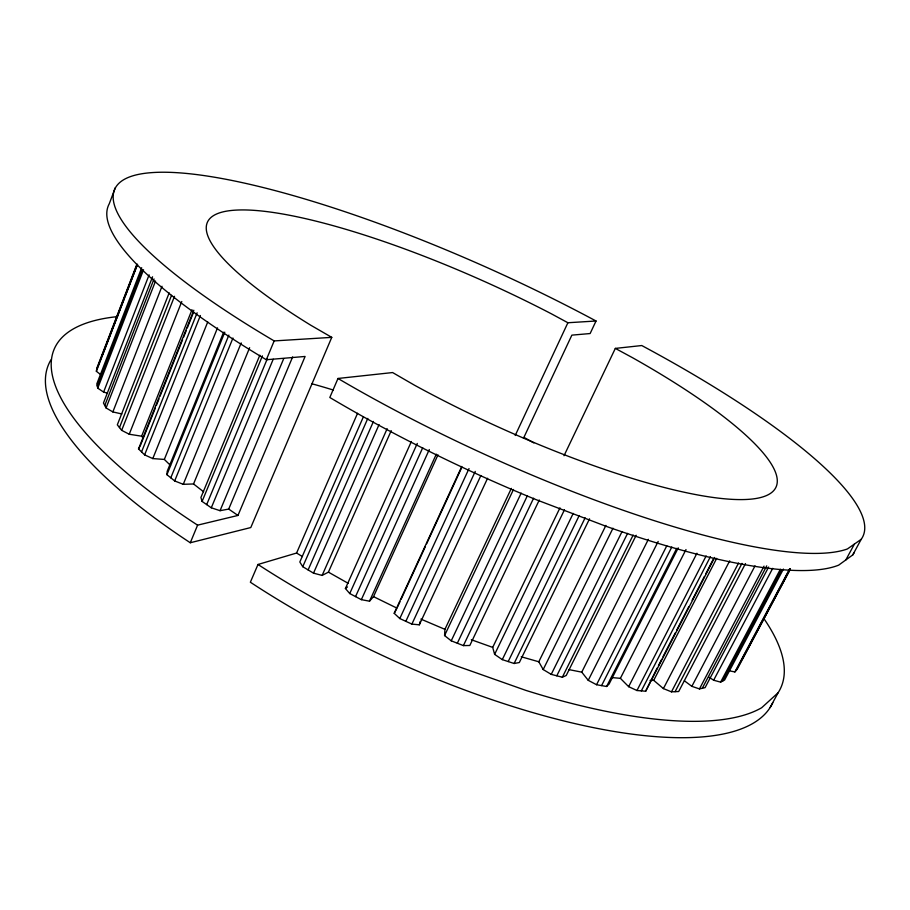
<?xml version="1.0" encoding="UTF-8"?>
<svg xmlns="http://www.w3.org/2000/svg" width="910" height="910" viewBox="0 0 910 910"><rect width="100%" height="100%" fill="white"/><g stroke="black" fill="none" stroke-linecap="round" stroke-linejoin="round"><path stroke-width="1.36" d="M539.277 499.999L469.81 645.486L463.395 645.611L451.235 640.822L444.569 635.567L444.922 629.333L511.34 488.386M203.635 491.81L193.546 483.961L183.263 484.313L174.674 480.946L166.939 474.679L167.201 471.312L223.632 332.241M100.271 374.306L96.358 371.291L97.006 367.742L136.784 264.48M742.901 657.088L742.48 658.829L790.176 569.034M461.779 466.443L394.212 613.317L399.797 618.55L411.889 624.101L419.305 624.817L420.249 621.382M611.543 677.552L620.381 678.325L628.639 686.663L636.955 690.519L645.668 691.225L657.134 668.077M115.32 187.676L109.223 203.874A376.74 85.017 24.3 0 0 266.334 359.746L305.1 356.458L237.954 515.447L197.595 525.15L190.292 542.747A366.184 118.061 24.1 0 1 50.903 359.916M96.688 369.517L137.239 264.264M101.954 356.185L124.386 297.968M125.409 295.318L137.137 264.89M96.358 371.291L137.558 264.412M141.687 267.745L96.801 383.906L97.745 388.161L103.603 392.085L107.494 393.2M132.928 293.1L134.464 289.13M97.268 386.022L142.301 269.553M97.745 388.161L143.541 269.769M103.603 392.085L149.115 274.854M152.561 276.788L103.456 403.028L106.072 407.953L112.851 411.923L121.838 413.959M104.764 405.485L154.04 278.926M106.072 407.953L155.53 281.065M112.851 411.923L162.014 286.275M169.18 292.895L117.322 424.834L121.667 430.339L129.231 434.241L141.619 436.197L143.12 438.051M119.483 427.586L171.546 295.34M121.667 430.339L174.515 296.307M129.231 434.241L181.784 301.528M141.619 436.197L191.999 309.741M170.534 465.442L164.335 459.436L152.8 458.583L144.61 454.875L138.525 448.914L193.83 310.242M140.129 446.196L155.337 408.078M156.383 405.45L159 398.876M160.046 396.248L182.591 339.737M183.638 337.11L186.266 330.535M187.312 327.907L193.602 312.13M141.562 451.883L197.129 312.801M144.61 454.875L200.393 315.52M152.8 458.583L207.742 321.958M164.335 459.436L217.524 327.873M166.939 474.679L224.793 332.184M170.796 477.807L228.865 335.096M174.674 480.946L232.96 338.019M183.263 484.313L241.207 342.911M193.546 483.961L249.636 347.7M259.839 355.184L200.917 497.474L202.088 501.421L211.291 507.791L220.049 510.692L228.706 509.077L237.954 515.447M202.088 501.421L262.421 355.878M266.334 359.746L274.16 340.92A377.821 81.525 24.3 0 1 152.914 172.547A377.821 81.525 24.3 0 1 596.039 321.002L590.124 333.549L571.867 335.13L523.489 438.256M206.684 504.595L267.244 358.915M211.291 507.791L273.216 359.223M220.049 510.692L283.715 358.62M228.706 509.077L292.633 356.913M596.039 321.002L567.885 322.743L551.38 313.813A280.36 59.855 24.3 0 0 236.748 210.073A280.36 59.855 24.3 0 0 310.708 325.188L331.763 337.36L250.785 527.55L190.292 542.747M302.45 556.567L296.58 553.041L257.996 564.473L250.364 582.218A371.246 121.349 24.9 0 0 772.772 702.691M564.018 455.728L615.331 348.405L632.37 357.619A284.284 61.539 24.7 0 1 753.139 498.908A284.284 61.539 24.7 0 1 414.585 385.26L392.608 372.554L337.997 378.469L329.818 397.488A382.109 87.451 24.8 0 0 536.252 499.715L606.481 526.458A382.109 87.451 24.8 0 0 838.679 565.133L852.75 554.929A382.109 87.451 24.8 0 0 854.149 552.597M296.58 553.041L357.562 413.288M363.352 416.894L299.822 562.005L302.757 566.691L313.495 573.152L322.129 575.416L328.408 572.14L391.232 430.646M302.757 566.691L367.811 418.395M308.115 569.922L373.453 421.432M313.495 573.152L379.06 424.595M322.129 575.416L387.148 428.69M437.994 454.829L373.521 596.63L369.505 601.18L361.35 599.656L349.736 593.547L345.413 588.508L411.377 441.498M349.736 593.547L417.28 443.432M355.537 596.607L422.706 447.777M361.35 599.656L429.304 449.54M369.505 601.18L436.311 454.158M397.602 606.879L399.979 601.726M401.162 599.155L425.459 546.353M426.642 543.77L461.609 467.797M399.797 618.55L469.025 468.57M405.837 621.325L475.248 471.414M411.889 624.101L480.878 475.543M419.305 624.817L487.589 478.25M515.208 435.48L567.885 322.743M444.569 635.567L513.49 489.466M451.235 640.822L521.168 493.118M457.32 643.222L527.39 495.666M463.395 645.611L533.601 498.202M589.543 518.814L519.326 662.537L514.104 663.492L502.286 659.625L494.63 654.358L492.697 647.385L559.968 507.837M494.63 654.358L564.484 509.748M502.286 659.625L573.198 513.399M508.201 661.559L579.204 515.549M514.104 663.492L585.141 517.813M636.17 535.262L566.225 675.482L562.335 677.222L551.232 674.367L543.19 669.544L538.788 661.775L605.923 525.389M543.19 669.544L612.987 528.221M551.232 674.367L622.065 531.542M556.795 675.8L627.593 533.362M562.335 677.222L633.167 535.057M678.268 547.865L609.086 684.047L606.595 686.493L596.551 684.718L588.235 680.327L581.752 672.149L648.375 539.323M588.235 680.327L658.169 541.439M596.551 684.718L666.78 545.829M601.578 685.605L671.796 547.035M606.595 686.493L676.721 548.366M620.381 678.325L686.004 549.549M628.639 686.663L696.958 553.235M636.955 690.519L706.137 555.919M641.322 690.872L710.448 556.613M658.431 665.563L661.672 659.284M662.958 656.781L675.265 632.916M676.562 630.403L688.87 606.538M692.112 600.259L704.408 576.394M705.705 573.891L713.474 558.82M645.668 691.225L714.668 557.455M650.036 680.464L653.721 680.339L716.693 558.353M745.506 563.563L678.689 691.52L671.466 691.839L663.401 688.597L729.695 560.844M671.466 691.839L738.567 562.994M675.083 691.68L742.003 563.37M768.631 567.044L705.079 687.641L699.46 688.915L691.862 686.345L755.027 565.849M699.46 688.915L764.036 566.145M702.281 688.279L766.72 565.872M709.072 677.222L713.645 680.225L772.715 568.329M713.645 680.225L720.618 682.125L780.37 569.25M722.62 681.067L781.565 569.774M736.634 655.712L737.953 653.209M743.902 641.982L745.222 639.48M751.171 628.253L753.821 623.259M758.451 614.523L759.77 612.02M765.719 600.793L767.05 598.291M783.408 569.057L724.61 680.009L720.618 682.125M728.694 670.693L734.893 671.933L789.755 568.625M736.088 670.499L789.96 569.068M790.335 569.205L737.282 669.077L734.893 671.933M845.834 559.934L854.433 544.043M770.099 707.536L778.073 692.806A372.292 118.163 24.9 0 0 763.604 618.186M852.75 554.929L861.201 539.312A383.212 83.868 24.7 0 0 641.766 345.538L615.331 348.405M394.212 613.317L397.01 608.164L373.521 596.63M138.525 448.914L139.594 447.106M778.073 692.806L761.67 707.73A372.292 118.163 24.9 0 1 525.764 690.36L456.934 666.04A372.292 118.163 24.9 0 1 257.996 564.473M345.413 588.508L347.483 586.939M861.201 539.312L847.403 548.957A383.212 83.868 24.7 0 1 337.997 378.469M274.16 340.92L331.763 337.36M581.752 672.149L568.921 669.601M538.788 661.775L521.225 656.77M492.697 647.385L471.323 639.73M444.922 629.333L420.875 619.096M348.291 583.378L328.408 572.14M684.343 680.76L691.862 686.345M653.721 680.339L663.401 688.597M197.595 525.15A367.196 114.956 24.1 0 1 117.561 316.612M524.08 437.437A367.196 114.956 24.1 0 1 533.851 442.931M311.993 383.804A271.897 86.791 24.1 0 1 333.344 390.049"/></g></svg>
